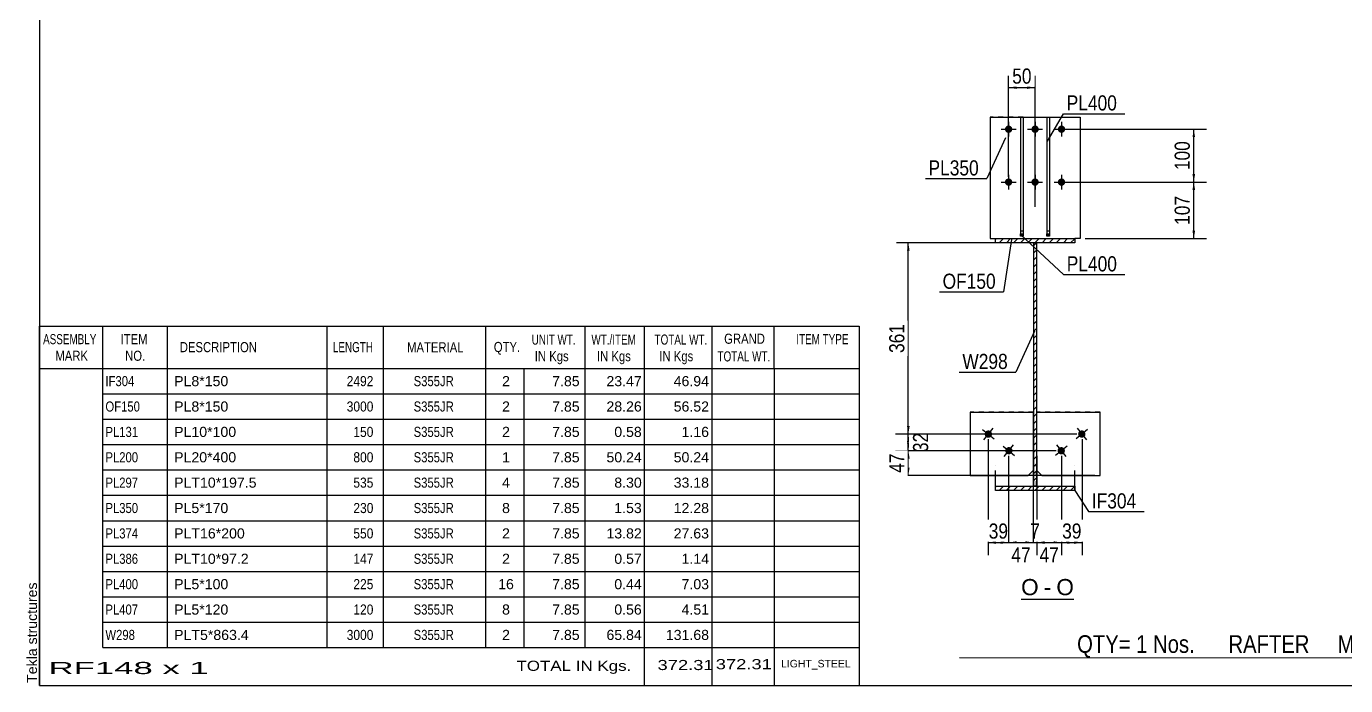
# Model space of a CAD drawing. Header units: millimetres. Extents: x -240 to 163, y -154 to 123.
# Drawn here: x -239.6 to 9.8, y -153.6 to -28.9 of the extents above; entities that cross this region are included whole.
import ezdxf

# ---------------------------------------------------------------- set-up
doc = ezdxf.new("R2010")
doc.units = ezdxf.units.MM
doc.linetypes.add('DXK_LINE_DOT1', pattern=[1.8814, 0.9407, -0.9407])
doc.styles.add('Arial', font='ARIAL.TTF', dxfattribs={"height": 0.2})
doc.styles.add('Arial Narrow', font='ARIALN.TTF', dxfattribs={"height": 0.2})

# ---------------------------------------------------------------- blocks, each defined once
blk = doc.blocks.new('Unknown-627308215-1211')
at = {"color": 5, "linetype": 'Continuous'}
for p, q in [((-237.09, 123.44), (-237.09, -153.56)), ((-237.09, -153.56), (162.91, -153.56))]:
    blk.add_line(p, q, dxfattribs=at)
at = {"color": 174, "linetype": 'Continuous', "style": 'Arial'}
blk.add_text('Tekla structures', height=1.9102, rotation=90, dxfattribs=at).set_placement((-237.59, -153.06))
blk = doc.blocks.new('Unknown-627308215-15 - 2409')
at = {"color": 7, "linetype": 'Continuous'}
blk.add_line((-51.57, -137.23), (-41.59, -137.23), dxfattribs=at)
at = {"color": 0, "linetype": 'Continuous'}
blk.add_wipeout([(-48.25, -136.48), (-48.25, -133.28), (-51.57, -133.28), (-51.57, -136.48)], dxfattribs=at)
blk.add_wipeout([(-45.87, -136.48), (-45.87, -133.28), (-47.29, -133.28), (-47.29, -136.48)], dxfattribs=at)
at = {"color": 96, "linetype": 'Continuous', "style": 'Arial'}
blk.add_text('O', height=3.06, dxfattribs=at).set_placement((-51.57, -136.48))
at = {"color": 0, "linetype": 'Continuous'}
blk.add_wipeout([(-41.59, -136.48), (-41.59, -133.28), (-44.91, -133.28), (-44.91, -136.48)], dxfattribs=at)
at = {"color": 96, "linetype": 'Continuous', "style": 'Arial'}
for s, p in [('O', (-44.91, -136.48)), ('-', (-47.29, -136.48))]:
    blk.add_text(s, height=3.06, dxfattribs=at).set_placement(p)
blk = doc.blocks.new('Bolt-627308215-2420 - 2409')
at = {"linetype": 'Continuous'}
for points in [[(-39.65, -106.55, -1), (-40.54, -105.47, -1)], [(-43.54, -109.7, -1), (-44.42, -108.62, -1)]]:
    blk.add_hatch(color=3, dxfattribs=at).paths.add_polyline_path(points)
at = {"color": 3, "linetype": 'Continuous'}
for p, q in [((-39.01, -105.13), (-41.18, -106.89)), ((-40.98, -104.92), (-39.21, -107.1)), ((-42.89, -108.28), (-45.06, -110.04)), ((-44.86, -108.07), (-43.09, -110.25))]:
    blk.add_line(p, q, dxfattribs=at)
blk = doc.blocks.new('Bolt-627308215-2461 - 2409')
at = {"linetype": 'Continuous'}
for points in [[(-57.32, -105.47, -1), (-58.2, -106.55, -1)], [(-53.44, -108.62, -1), (-54.32, -109.7, -1)]]:
    blk.add_hatch(color=3, dxfattribs=at).paths.add_polyline_path(points)
at = {"color": 3, "linetype": 'Continuous'}
for p, q in [((-58.84, -105.13), (-56.67, -106.89)), ((-58.64, -107.1), (-56.87, -104.92)), ((-54.96, -108.28), (-52.79, -110.04)), ((-54.76, -110.25), (-52.99, -108.07))]:
    blk.add_line(p, q, dxfattribs=at)
blk = doc.blocks.new('Part-627308215-2485 - 2409')
at = {"linetype": 'Continuous'}
h = blk.add_hatch(dxfattribs=at)
h.set_pattern_fill('', scale=0.3, style=0, pattern_type=0)
h.set_pattern_definition([(45, (-41.4264, -69.0508), (-0.67352, 0.67352), [])])
h.paths.add_polyline_path([(-41.43, -69.85), (-41.43, -69.05), (-56.43, -69.05), (-56.43, -69.85)])
at = {"color": 2, "linetype": 'Continuous'}
for p, q in [((-56.43, -69.85), (-56.43, -69.05)), ((-56.43, -69.05), (-41.43, -69.05)), ((-41.43, -69.05), (-41.43, -69.85)), ((-41.43, -69.85), (-56.43, -69.85))]:
    blk.add_line(p, q, dxfattribs=at)
blk = doc.blocks.new('Bolt-627308215-2421 - 2409')
at = {"linetype": 'Continuous'}
for points in [[(-53.23, -48.35, -1), (-54.63, -48.35, -1)], [(-48.23, -48.35, -1), (-49.63, -48.35, -1)], [(-43.23, -48.35, -1), (-44.63, -48.35, -1)], [(-53.23, -58.35, -1), (-54.63, -58.35, -1)], [(-48.23, -58.35, -1), (-49.63, -58.35, -1)], [(-43.23, -58.35, -1), (-44.63, -58.35, -1)]]:
    blk.add_hatch(color=3, dxfattribs=at).paths.add_polyline_path(points)
at = {"color": 3, "linetype": 'Continuous'}
for p, q in [((-53.93, -46.95), (-53.93, -49.75)), ((-48.93, -46.95), (-48.93, -49.75)), ((-43.93, -46.95), (-43.93, -49.75)), ((-55.33, -48.35), (-52.53, -48.35)), ((-50.33, -48.35), (-47.53, -48.35)), ((-45.33, -48.35), (-42.53, -48.35)), ((-53.93, -56.95), (-53.93, -59.75)), ((-48.93, -56.95), (-48.93, -59.75)), ((-43.93, -56.95), (-43.93, -59.75)), ((-55.33, -58.35), (-52.53, -58.35)), ((-50.33, -58.35), (-47.53, -58.35)), ((-45.33, -58.35), (-42.53, -58.35))]:
    blk.add_line(p, q, dxfattribs=at)
blk = doc.blocks.new('Part-627308215-2430 - 2409')
at = {"linetype": 'Continuous'}
h = blk.add_hatch(dxfattribs=at)
h.set_pattern_fill('', scale=0.3, style=0, pattern_type=0)
h.set_pattern_definition([(45, (-48.6764, -69.8508), (-0.67352, 0.67352), [])])
h.paths.add_polyline_path([(-48.68, -115.88), (-48.68, -69.85), (-49.18, -69.85), (-49.18, -115.88)])
at = {"color": 2, "linetype": 'Continuous'}
for p, q in [((-49.18, -115.88), (-49.18, -69.85)), ((-49.18, -69.85), (-48.68, -69.85)), ((-48.68, -69.85), (-48.68, -115.88)), ((-48.68, -115.88), (-49.18, -115.88))]:
    blk.add_line(p, q, dxfattribs=at)
at = {"color": 7, "linetype": 'DXK_LINE_DOT1'}
for p, q in [((-49.18, -115.88), (-49.18, -111.97)), ((-48.68, -115.88), (-48.68, -111.97))]:
    blk.add_line(p, q, dxfattribs=at)
blk = doc.blocks.new('Part-627308215-2457 - 2409')
at = {"linetype": 'Continuous'}
h = blk.add_hatch(dxfattribs=at)
h.set_pattern_fill('', scale=0.3, style=0, pattern_type=0)
h.set_pattern_definition([(45, (-51.1764, -68.1555), (-0.6735, 0.6735), [])])
h.paths.add_polyline_path([(-51.18, -68.55), (-51.18, -68.16), (-51.68, -68.16), (-51.68, -68.55)])
at = {"color": 2, "linetype": 'Continuous'}
for p, q in [((-51.68, -46.05), (-51.68, -68.16)), ((-51.68, -46.05), (-51.18, -46.05)), ((-51.18, -46.05), (-51.18, -68.16)), ((-51.68, -68.55), (-51.68, -68.16)), ((-51.68, -68.16), (-51.18, -68.16)), ((-51.68, -68.55), (-51.68, -68.55)), ((-51.18, -68.55), (-51.68, -68.55)), ((-51.18, -68.16), (-51.18, -68.55)), ((-51.18, -68.55), (-51.18, -68.55))]:
    blk.add_line(p, q, dxfattribs=at)
at = {"color": 7, "linetype": 'DXK_LINE_DOT1'}
for p, q in [((-51.68, -67.55), (-51.18, -67.55)), ((-51.68, -68.16), (-51.68, -68.55)), ((-51.18, -68.55), (-51.68, -68.55)), ((-51.18, -68.16), (-51.18, -68.55))]:
    blk.add_line(p, q, dxfattribs=at)
blk = doc.blocks.new('Part-627308215-2480 - 2409')
at = {"linetype": 'Continuous'}
h = blk.add_hatch(dxfattribs=at)
h.set_pattern_fill('', scale=0.3, style=0, pattern_type=0)
h.set_pattern_definition([(45, (-41.4264, -115.8768), (-0.67352, 0.67352), [])])
h.paths.add_polyline_path([(-41.43, -116.69), (-41.43, -115.88), (-56.43, -115.88), (-56.43, -116.69)])
at = {"color": 7, "linetype": 'DXK_LINE_DOT1'}
for p, q in [((-56.43, -113.86), (-56.43, -111.97)), ((-41.43, -113.86), (-41.43, -111.97)), ((-56.43, -116.69), (-56.43, -115.88)), ((-41.43, -116.69), (-41.43, -115.88))]:
    blk.add_line(p, q, dxfattribs=at)
at = {"color": 2, "linetype": 'Continuous'}
for p, q in [((-56.43, -115.88), (-56.43, -113.86)), ((-41.43, -115.88), (-41.43, -113.86)), ((-56.43, -116.69), (-56.43, -115.88)), ((-56.43, -115.88), (-41.43, -115.88)), ((-41.43, -116.69), (-56.43, -116.69)), ((-41.43, -115.88), (-41.43, -116.69))]:
    blk.add_line(p, q, dxfattribs=at)
blk = doc.blocks.new('Part-627308215-2495 - 2409')
at = {"color": 2, "linetype": 'Continuous'}
for p, q in [((-57.43, -46.05), (-57.43, -69.05)), ((-57.43, -46.05), (-40.43, -46.05)), ((-40.43, -46.05), (-40.43, -69.05)), ((-57.43, -69.05), (-56.43, -69.05)), ((-40.43, -69.05), (-41.43, -69.05))]:
    blk.add_line(p, q, dxfattribs=at)
at = {"color": 7, "linetype": 'DXK_LINE_DOT1'}
for p, q in [((-51.18, -46.05), (-57.43, -46.05)), ((-56.43, -69.05), (-41.43, -69.05))]:
    blk.add_line(p, q, dxfattribs=at)
blk = doc.blocks.new('Part-627308215-2500 - 2409')
at = {"linetype": 'Continuous'}
h = blk.add_hatch(dxfattribs=at)
h.set_pattern_fill('', scale=0.3, style=0, pattern_type=0)
h.set_pattern_definition([(45, (-46.1764, -68.1555), (-0.6735, 0.6735), [])])
h.paths.add_polyline_path([(-46.18, -68.55), (-46.18, -68.16), (-46.68, -68.16), (-46.68, -68.55)])
at = {"color": 2, "linetype": 'Continuous'}
for p, q in [((-46.68, -46.05), (-46.68, -68.16)), ((-46.68, -46.05), (-46.18, -46.05)), ((-46.18, -46.05), (-46.18, -68.16)), ((-46.68, -68.55), (-46.68, -68.16)), ((-46.68, -68.16), (-46.18, -68.16)), ((-46.68, -68.55), (-46.68, -68.55)), ((-46.18, -68.55), (-46.68, -68.55)), ((-46.18, -68.16), (-46.18, -68.55)), ((-46.18, -68.55), (-46.18, -68.55))]:
    blk.add_line(p, q, dxfattribs=at)
at = {"color": 7, "linetype": 'DXK_LINE_DOT1'}
for p, q in [((-46.68, -67.55), (-46.18, -67.55)), ((-46.68, -68.16), (-46.68, -68.55)), ((-46.18, -68.55), (-46.68, -68.55)), ((-46.18, -68.16), (-46.18, -68.55))]:
    blk.add_line(p, q, dxfattribs=at)
blk = doc.blocks.new('Part-627308215-2501 - 2409')
at = {"color": 2, "linetype": 'Continuous'}
for p, q in [((-48.65, -101.86), (-36.65, -101.86)), ((-48.65, -101.86), (-48.65, -112.86)), ((-36.65, -113.86), (-36.65, -101.86)), ((-48.65, -112.86), (-47.65, -113.86)), ((-47.65, -113.86), (-36.65, -113.86))]:
    blk.add_line(p, q, dxfattribs=at)
at = {"color": 7, "linetype": 'DXK_LINE_DOT1'}
for p, q in [((-36.65, -101.86), (-48.65, -101.86)), ((-47.65, -113.86), (-36.65, -113.86))]:
    blk.add_line(p, q, dxfattribs=at)
blk = doc.blocks.new('Part-627308215-2524 - 2409')
at = {"color": 2, "linetype": 'Continuous'}
for p, q in [((-61.21, -101.86), (-49.21, -101.86)), ((-61.21, -101.86), (-61.21, -113.86)), ((-49.21, -112.86), (-49.21, -101.86)), ((-61.21, -113.86), (-50.21, -113.86)), ((-50.21, -113.86), (-49.21, -112.86))]:
    blk.add_line(p, q, dxfattribs=at)
at = {"color": 7, "linetype": 'DXK_LINE_DOT1'}
for p, q in [((-49.21, -101.86), (-61.21, -101.86)), ((-61.21, -113.86), (-50.21, -113.86))]:
    blk.add_line(p, q, dxfattribs=at)
blk = doc.blocks.new('StraightDimension-627308215-2548 - 2409')
at = {"linetype": 'Continuous'}
for points in [[(-73.14, -107.5), (-72.89, -106), (-72.64, -107.5)], [(-72.64, -107.65), (-72.89, -109.15), (-73.14, -107.65)]]:
    blk.add_hatch(color=7, dxfattribs=at).paths.add_polyline_path(points)
at = {"color": 7, "linetype": 'Continuous'}
for p, q in [((-41.05, -106), (-75.29, -106)), ((-72.89, -109.15), (-72.89, -106)), ((-44.93, -109.15), (-75.29, -109.15))]:
    blk.add_line(p, q, dxfattribs=at)
at = {"color": 0}
blk.add_wipeout([(-68.54, -105.15), (-72.74, -105.15), (-72.74, -110.01), (-68.54, -110.01)], dxfattribs=at)
at = {"color": 3, "style": 'Arial Narrow'}
blk.add_text('32', height=2.863, rotation=90.0002, dxfattribs=at).set_placement((-69.14, -109.41))
blk = doc.blocks.new('StraightDimension-627308215-2540 - 2409')
at = {"linetype": 'Continuous'}
for points in [[(-73.14, -110.65), (-72.89, -109.15), (-72.64, -110.65)], [(-72.64, -112.36), (-72.89, -113.86), (-73.14, -112.36)]]:
    blk.add_hatch(color=7, dxfattribs=at).paths.add_polyline_path(points)
at = {"color": 7, "linetype": 'Continuous'}
for p, q in [((-44.93, -109.15), (-75.14, -109.15)), ((-72.89, -113.86), (-72.89, -109.15)), ((-37.65, -113.86), (-75.14, -113.86))]:
    blk.add_line(p, q, dxfattribs=at)
at = {"color": 0}
blk.add_wipeout([(-73.04, -109.08), (-77.24, -109.08), (-77.24, -113.94), (-73.04, -113.94)], dxfattribs=at)
at = {"color": 3, "style": 'Arial Narrow'}
blk.add_text('47', height=2.863, rotation=90.0002, dxfattribs=at).set_placement((-73.64, -113.34))
blk = doc.blocks.new('StraightDimension-627308215-2555 - 2409')
at = {"linetype": 'Continuous'}
for points in [[(-73.14, -71.35), (-72.89, -69.85), (-72.64, -71.35)], [(-72.64, -104.5), (-72.89, -106), (-73.14, -104.5)]]:
    blk.add_hatch(color=7, dxfattribs=at).paths.add_polyline_path(points)
at = {"color": 7, "linetype": 'Continuous'}
for p, q in [((-42.43, -69.85), (-75.14, -69.85)), ((-72.89, -106), (-72.89, -69.85)), ((-41.05, -106), (-75.14, -106))]:
    blk.add_line(p, q, dxfattribs=at)
at = {"color": 0}
blk.add_wipeout([(-73.04, -84.58), (-77.24, -84.58), (-77.24, -91.27), (-73.04, -91.27)], dxfattribs=at)
at = {"color": 3, "style": 'Arial Narrow'}
blk.add_text('361', height=2.863, rotation=90.0002, dxfattribs=at).set_placement((-73.64, -90.67))
blk = doc.blocks.new('StraightDimension-627308215-2583 - 2409')
at = {"linetype": 'Continuous'}
for points in [[(-47.1, -126.78), (-48.6, -126.53), (-47.1, -126.28)], [(-45.43, -126.28), (-43.93, -126.53), (-45.43, -126.78)]]:
    blk.add_hatch(color=7, dxfattribs=at).paths.add_polyline_path(points)
at = {"color": 7, "linetype": 'Continuous'}
for p, q in [((-48.6, -110.15), (-48.6, -128.78)), ((-43.93, -110.15), (-43.93, -128.78)), ((-48.6, -126.53), (-43.93, -126.53))]:
    blk.add_line(p, q, dxfattribs=at)
at = {"color": 0}
blk.add_wipeout([(-43.83, -130.88), (-43.83, -126.68), (-48.69, -126.68), (-48.69, -130.88)], dxfattribs=at)
at = {"color": 3, "style": 'Arial Narrow'}
blk.add_text('47', height=2.863, dxfattribs=at).set_placement((-48.09, -130.28))
blk = doc.blocks.new('StraightDimension-627308215-2584 - 2409')
at = {"linetype": 'Continuous'}
for points in [[(-42.43, -126.78), (-43.93, -126.53), (-42.43, -126.28)], [(-41.55, -126.28), (-40.05, -126.53), (-41.55, -126.78)]]:
    blk.add_hatch(color=7, dxfattribs=at).paths.add_polyline_path(points)
at = {"color": 7, "linetype": 'Continuous'}
for p, q in [((-40.05, -107), (-40.05, -128.93)), ((-43.93, -110.15), (-43.93, -128.93)), ((-43.93, -126.53), (-40.05, -126.53))]:
    blk.add_line(p, q, dxfattribs=at)
at = {"color": 0}
blk.add_wipeout([(-39.56, -126.38), (-39.56, -122.18), (-44.41, -122.18), (-44.41, -126.38)], dxfattribs=at)
at = {"color": 3, "style": 'Arial Narrow'}
blk.add_text('39', height=2.863, dxfattribs=at).set_placement((-43.81, -125.78))
blk = doc.blocks.new('StraightDimension-627308215-2585 - 2409')
at = {"linetype": 'Continuous'}
for points in [[(-56.31, -126.78), (-57.81, -126.53), (-56.31, -126.28)], [(-55.43, -126.28), (-53.93, -126.53), (-55.43, -126.78)]]:
    blk.add_hatch(color=7, dxfattribs=at).paths.add_polyline_path(points)
at = {"color": 7, "linetype": 'Continuous'}
for p, q in [((-57.81, -107), (-57.81, -128.93)), ((-53.93, -110.15), (-53.93, -128.93)), ((-57.81, -126.53), (-53.93, -126.53))]:
    blk.add_line(p, q, dxfattribs=at)
at = {"color": 0}
blk.add_wipeout([(-53.44, -126.38), (-53.44, -122.18), (-58.29, -122.18), (-58.29, -126.38)], dxfattribs=at)
at = {"color": 3, "style": 'Arial Narrow'}
blk.add_text('39', height=2.863, dxfattribs=at).set_placement((-57.69, -125.78))
blk = doc.blocks.new('StraightDimension-627308215-2586 - 2409')
at = {"linetype": 'Continuous'}
for points in [[(-50.76, -126.28), (-49.26, -126.53), (-50.76, -126.78)], [(-47.1, -126.78), (-48.6, -126.53), (-47.1, -126.28)]]:
    blk.add_hatch(color=7, dxfattribs=at).paths.add_polyline_path(points)
at = {"color": 7, "linetype": 'Continuous'}
for p, q in [((-49.26, -110.15), (-49.26, -128.93)), ((-48.6, -110.15), (-48.6, -128.93)), ((-49.26, -126.53), (-48.6, -126.53))]:
    blk.add_line(p, q, dxfattribs=at)
at = {"color": 0}
blk.add_wipeout([(-47.41, -126.38), (-47.41, -122.18), (-50.44, -122.18), (-50.44, -126.38)], dxfattribs=at)
at = {"color": 3, "style": 'Arial Narrow'}
blk.add_text('7', height=2.86, dxfattribs=at).set_placement((-49.84, -125.78))
blk = doc.blocks.new('StraightDimension-627308215-2587 - 2409')
at = {"linetype": 'Continuous'}
for points in [[(-52.43, -126.78), (-53.93, -126.53), (-52.43, -126.28)], [(-50.76, -126.28), (-49.26, -126.53), (-50.76, -126.78)]]:
    blk.add_hatch(color=7, dxfattribs=at).paths.add_polyline_path(points)
at = {"color": 7, "linetype": 'Continuous'}
for p, q in [((-53.93, -110.15), (-53.93, -128.78)), ((-49.26, -110.15), (-49.26, -128.78)), ((-53.93, -126.53), (-49.26, -126.53))]:
    blk.add_line(p, q, dxfattribs=at)
at = {"color": 0}
blk.add_wipeout([(-49.16, -130.88), (-49.16, -126.68), (-54.02, -126.68), (-54.02, -130.88)], dxfattribs=at)
at = {"color": 3, "style": 'Arial Narrow'}
blk.add_text('47', height=2.863, dxfattribs=at).set_placement((-53.42, -130.28))
blk = doc.blocks.new('StraightDimension-627308215-2589 - 2409')
at = {"linetype": 'Continuous'}
for points in [[(-19.18, -49.85), (-18.93, -48.35), (-18.68, -49.85)], [(-18.68, -56.85), (-18.93, -58.35), (-19.18, -56.85)]]:
    blk.add_hatch(color=7, dxfattribs=at).paths.add_polyline_path(points)
at = {"color": 7, "linetype": 'Continuous'}
for p, q in [((-42.93, -48.35), (-16.53, -48.35)), ((-18.93, -58.35), (-18.93, -48.35)), ((-42.93, -58.35), (-16.53, -58.35))]:
    blk.add_line(p, q, dxfattribs=at)
at = {"color": 0}
blk.add_wipeout([(-19.08, -50.01), (-23.28, -50.01), (-23.28, -56.69), (-19.08, -56.69)], dxfattribs=at)
at = {"color": 3, "style": 'Arial Narrow'}
blk.add_text('100', height=2.863, rotation=90.0002, dxfattribs=at).set_placement((-19.68, -56.09))
blk = doc.blocks.new('StraightDimension-627308215-2590 - 2409')
at = {"linetype": 'Continuous'}
for points in [[(-19.18, -59.85), (-18.93, -58.35), (-18.68, -59.85)], [(-18.68, -67.55), (-18.93, -69.05), (-19.18, -67.55)]]:
    blk.add_hatch(color=7, dxfattribs=at).paths.add_polyline_path(points)
at = {"color": 7, "linetype": 'Continuous'}
for p, q in [((-42.93, -58.35), (-16.53, -58.35)), ((-18.93, -69.05), (-18.93, -58.35)), ((-39.43, -69.05), (-16.53, -69.05))]:
    blk.add_line(p, q, dxfattribs=at)
at = {"color": 0}
blk.add_wipeout([(-19.08, -60.36), (-23.28, -60.36), (-23.28, -67.04), (-19.08, -67.04)], dxfattribs=at)
at = {"color": 3, "style": 'Arial Narrow'}
blk.add_text('107', height=2.863, rotation=90.0002, dxfattribs=at).set_placement((-19.68, -66.44))
blk = doc.blocks.new('StraightDimension-627308215-10599 - 2409')
at = {"linetype": 'Continuous'}
for points in [[(-52.43, -40.73), (-53.93, -40.48), (-52.43, -40.23)], [(-50.43, -40.23), (-48.93, -40.48), (-50.43, -40.73)]]:
    blk.add_hatch(color=7, dxfattribs=at).paths.add_polyline_path(points)
at = {"color": 7, "linetype": 'Continuous'}
for p, q in [((-53.93, -57.35), (-53.93, -38.23)), ((-48.93, -63.05), (-48.93, -38.23)), ((-53.93, -40.48), (-48.93, -40.48))]:
    blk.add_line(p, q, dxfattribs=at)
at = {"color": 0}
blk.add_wipeout([(-49, -40.33), (-49, -36.13), (-53.85, -36.13), (-53.85, -40.33)], dxfattribs=at)
at = {"color": 3, "style": 'Arial Narrow'}
blk.add_text('50', height=2.863, dxfattribs=at).set_placement((-53.25, -39.73))
blk = doc.blocks.new('CBS_CALLOFF-627308215-12913')
at = {"color": 7, "linetype": 'Continuous'}
blk.add_line((-63.21, -148.29), (53.02, -148.31), dxfattribs=at)
at = {"color": 3, "linetype": 'Continuous', "style": 'Arial Narrow'}
blk.add_text('QTY= 1 Nos.      RAFTER     MKD : RF148', height=3.3405, dxfattribs=at).set_placement((-40.98, -147.39))
blk = doc.blocks.new('CBS_BOM-627308215-12912')
at = {"color": 7, "linetype": 'Continuous'}
for p, q in [((-237.12, -93.59), (-237.12, -85.59)), ((-237.12, -85.59), (-82.2, -85.59)), ((-225.12, -93.59), (-225.12, -85.59)), ((-212.93, -93.59), (-212.93, -85.59)), ((-182.76, -93.59), (-182.76, -85.59)), ((-172.08, -93.59), (-172.08, -85.59)), ((-152.77, -93.59), (-152.77, -85.59)), ((-133.97, -93.59), (-133.97, -85.59)), ((-122.75, -93.59), (-122.75, -85.59)), ((-109.97, -93.59), (-109.97, -85.59)), ((-98.22, -93.59), (-98.22, -85.59)), ((-82.2, -85.59), (-82.2, -93.58)), ((-237.12, -93.59), (-82.2, -93.59)), ((-237.12, -98.39), (-237.12, -93.59)), ((-225.12, -98.39), (-225.12, -93.59)), ((-212.93, -98.39), (-212.93, -93.59)), ((-182.76, -98.39), (-182.76, -93.59)), ((-172.08, -98.39), (-172.08, -93.59)), ((-152.77, -98.39), (-152.77, -93.59)), ((-145.5, -98.39), (-145.5, -93.59)), ((-133.97, -98.39), (-133.97, -93.59)), ((-122.75, -98.39), (-122.75, -93.59)), ((-109.97, -98.39), (-109.97, -93.59)), ((-98.2, -98.39), (-98.2, -93.59)), ((-82.2, -93.59), (-82.2, -98.39)), ((-237.12, -103.19), (-237.12, -98.39)), ((-225.12, -98.39), (-82.2, -98.39)), ((-225.12, -103.19), (-225.12, -98.39)), ((-212.93, -103.19), (-212.93, -98.39)), ((-182.76, -103.19), (-182.76, -98.39)), ((-172.08, -103.19), (-172.08, -98.39)), ((-152.77, -103.19), (-152.77, -98.39)), ((-145.5, -103.19), (-145.5, -98.39)), ((-133.97, -103.19), (-133.97, -98.39)), ((-122.75, -103.19), (-122.75, -98.39)), ((-109.97, -103.19), (-109.97, -98.39)), ((-98.2, -103.19), (-98.2, -98.39)), ((-82.2, -98.39), (-82.2, -103.19)), ((-237.12, -107.99), (-237.12, -103.19)), ((-225.12, -103.19), (-82.2, -103.19)), ((-225.12, -107.99), (-225.12, -103.19)), ((-212.93, -107.99), (-212.93, -103.19)), ((-182.76, -107.99), (-182.76, -103.19)), ((-172.08, -107.99), (-172.08, -103.19)), ((-152.77, -107.99), (-152.77, -103.19)), ((-145.5, -107.99), (-145.5, -103.19)), ((-133.97, -107.99), (-133.97, -103.19)), ((-122.75, -107.99), (-122.75, -103.19)), ((-109.97, -107.99), (-109.97, -103.19)), ((-98.2, -107.99), (-98.2, -103.19)), ((-82.2, -103.19), (-82.2, -107.99)), ((-237.12, -112.79), (-237.12, -107.99)), ((-225.12, -107.99), (-82.2, -107.99)), ((-225.12, -112.79), (-225.12, -107.99)), ((-212.93, -112.79), (-212.93, -107.99)), ((-182.76, -112.79), (-182.76, -107.99)), ((-172.08, -112.79), (-172.08, -107.99)), ((-152.77, -112.79), (-152.77, -107.99)), ((-145.5, -112.79), (-145.5, -107.99)), ((-133.97, -112.79), (-133.97, -107.99)), ((-122.75, -112.79), (-122.75, -107.99)), ((-109.97, -112.79), (-109.97, -107.99)), ((-98.2, -112.79), (-98.2, -107.99)), ((-82.2, -107.99), (-82.2, -112.79)), ((-237.12, -117.59), (-237.12, -112.79)), ((-225.12, -112.79), (-82.2, -112.79)), ((-225.12, -117.59), (-225.12, -112.79)), ((-212.93, -117.59), (-212.93, -112.79)), ((-182.76, -117.59), (-182.76, -112.79)), ((-172.08, -117.59), (-172.08, -112.79)), ((-152.77, -117.59), (-152.77, -112.79)), ((-145.5, -117.59), (-145.5, -112.79)), ((-133.97, -117.59), (-133.97, -112.79)), ((-122.75, -117.59), (-122.75, -112.79)), ((-109.97, -117.59), (-109.97, -112.79)), ((-98.2, -117.59), (-98.2, -112.79)), ((-82.2, -112.79), (-82.2, -117.59)), ((-237.12, -122.39), (-237.12, -117.59)), ((-225.12, -117.59), (-82.2, -117.59)), ((-225.12, -122.39), (-225.12, -117.59)), ((-212.93, -122.39), (-212.93, -117.59)), ((-182.76, -122.39), (-182.76, -117.59)), ((-172.08, -122.39), (-172.08, -117.59)), ((-152.77, -122.39), (-152.77, -117.59)), ((-145.5, -122.39), (-145.5, -117.59)), ((-133.97, -122.39), (-133.97, -117.59)), ((-122.75, -122.39), (-122.75, -117.59)), ((-109.97, -122.39), (-109.97, -117.59)), ((-98.2, -122.39), (-98.2, -117.59)), ((-82.2, -117.59), (-82.2, -122.39)), ((-237.12, -127.19), (-237.12, -122.39)), ((-225.12, -122.39), (-82.2, -122.39)), ((-225.12, -127.19), (-225.12, -122.39)), ((-212.93, -127.19), (-212.93, -122.39)), ((-182.76, -127.19), (-182.76, -122.39)), ((-172.08, -127.19), (-172.08, -122.39)), ((-152.77, -127.19), (-152.77, -122.39)), ((-145.5, -127.19), (-145.5, -122.39)), ((-133.97, -127.19), (-133.97, -122.39)), ((-122.75, -127.19), (-122.75, -122.39)), ((-109.97, -127.19), (-109.97, -122.39)), ((-98.2, -127.19), (-98.2, -122.39)), ((-82.2, -122.39), (-82.2, -127.19)), ((-237.12, -131.99), (-237.12, -127.19)), ((-225.12, -127.19), (-82.2, -127.19)), ((-225.12, -131.99), (-225.12, -127.19)), ((-212.93, -131.99), (-212.93, -127.19)), ((-182.76, -131.99), (-182.76, -127.19)), ((-172.08, -131.99), (-172.08, -127.19)), ((-152.77, -131.99), (-152.77, -127.19)), ((-145.5, -131.99), (-145.5, -127.19)), ((-133.97, -131.99), (-133.97, -127.19)), ((-122.75, -131.99), (-122.75, -127.19)), ((-109.97, -131.99), (-109.97, -127.19)), ((-98.2, -131.99), (-98.2, -127.19)), ((-82.2, -127.19), (-82.2, -131.99)), ((-237.12, -136.79), (-237.12, -131.99)), ((-225.12, -131.99), (-82.2, -131.99)), ((-225.12, -136.79), (-225.12, -131.99)), ((-212.93, -136.79), (-212.93, -131.99)), ((-182.76, -136.79), (-182.76, -131.99)), ((-172.08, -136.79), (-172.08, -131.99)), ((-152.77, -136.79), (-152.77, -131.99)), ((-145.5, -136.79), (-145.5, -131.99)), ((-133.97, -136.79), (-133.97, -131.99)), ((-122.75, -136.79), (-122.75, -131.99)), ((-109.97, -136.79), (-109.97, -131.99)), ((-98.2, -136.79), (-98.2, -131.99)), ((-82.2, -131.99), (-82.2, -136.79)), ((-237.12, -141.59), (-237.12, -136.79)), ((-225.12, -136.79), (-82.2, -136.79)), ((-225.12, -141.59), (-225.12, -136.79)), ((-212.93, -141.59), (-212.93, -136.79)), ((-182.76, -141.59), (-182.76, -136.79)), ((-172.08, -141.59), (-172.08, -136.79)), ((-152.77, -141.59), (-152.77, -136.79)), ((-145.5, -141.59), (-145.5, -136.79)), ((-133.97, -141.59), (-133.97, -136.79)), ((-122.75, -141.59), (-122.75, -136.79)), ((-109.97, -141.59), (-109.97, -136.79)), ((-98.2, -141.59), (-98.2, -136.79)), ((-82.2, -136.79), (-82.2, -141.59)), ((-237.12, -146.39), (-237.12, -141.59)), ((-225.12, -141.59), (-82.2, -141.59)), ((-225.12, -146.39), (-225.12, -141.59)), ((-212.93, -146.39), (-212.93, -141.59)), ((-182.76, -146.39), (-182.76, -141.59)), ((-172.08, -146.39), (-172.08, -141.59)), ((-152.77, -146.39), (-152.77, -141.59)), ((-145.5, -146.39), (-145.5, -141.59)), ((-133.97, -146.39), (-133.97, -141.59)), ((-122.75, -146.39), (-122.75, -141.59)), ((-109.97, -146.39), (-109.97, -141.59)), ((-98.2, -146.39), (-98.2, -141.59)), ((-82.2, -141.59), (-82.2, -146.39)), ((-237.12, -153.59), (-237.12, -146.41)), ((-225.12, -146.39), (-82.2, -146.39)), ((-122.75, -153.59), (-122.75, -146.41)), ((-109.97, -153.59), (-109.97, -146.41)), ((-98.16, -153.59), (-98.16, -146.41)), ((-82.2, -146.39), (-82.2, -153.59)), ((-237.12, -153.59), (-82.2, -153.59))]:
    blk.add_line(p, q, dxfattribs=at)
at = {"color": 3, "linetype": 'Continuous', "style": 'Arial'}
for s, height, width, p in [('ASSEMBLY', 1.91, 0.7, (-236.44, -89.01)), ('ITEM', 1.91, 0.8, (-221.79, -89.01)), ('UNIT WT.', 1.91, 0.7, (-144.08, -89.09)), ('WT./ITEM', 1.91, 0.7, (-132.79, -89.09)), ('TOTAL WT.', 1.91, 0.7, (-120.85, -89.09)), ('GRAND', 1.91, 0.8, (-107.7, -88.93)), ('ITEM TYPE', 1.91, 0.7, (-94.06, -89.01)), ('DESCRIPTION', 1.9102, 0.8, (-210.6, -90.52)), ('LENGTH', 1.91, 0.7, (-181.66, -90.52)), ('MATERIAL', 1.91, 0.8, (-167.64, -90.56)), ('QTY.', 1.91, 0.8, (-151.24, -90.49)), ('MARK', 1.91, 0.8, (-234.12, -92.15)), ('NO.', 1.91, 0.8, (-220.93, -92.15)), ('IN Kgs', 1.91, 0.8, (-143.5, -92.23)), ('IN Kgs', 1.91, 0.8, (-131.74, -92.23)), ('IN Kgs', 1.91, 0.8, (-119.95, -92.23)), ('TOTAL WT.', 1.91, 0.7, (-108.95, -92.27))]:
    blk.add_text(s, height=height, dxfattribs=dict(at, width=width)).set_placement(p)
at = {"color": 7, "linetype": 'Continuous', "style": 'Arial'}
for s, width, p in [('IF304', 0.8, (-224.66, -96.95)), ('2492', 0.85, (-179.05, -96.95)), ('S355JR', 0.8, (-166.4, -96.95)), ('OF150', 0.8, (-224.66, -101.75)), ('3000', 0.85, (-179.05, -101.75)), ('S355JR', 0.8, (-166.4, -101.75)), ('PL131', 0.8, (-224.66, -106.55)), ('150', 0.85, (-177.79, -106.55)), ('S355JR', 0.8, (-166.4, -106.55)), ('PL200', 0.8, (-224.66, -111.35)), ('800', 0.85, (-177.79, -111.35)), ('S355JR', 0.8, (-166.4, -111.35)), ('PL297', 0.8, (-224.66, -116.15)), ('535', 0.85, (-177.79, -116.15)), ('S355JR', 0.8, (-166.4, -116.15)), ('PL350', 0.8, (-224.66, -120.95)), ('230', 0.85, (-177.79, -120.95)), ('S355JR', 0.8, (-166.4, -120.95)), ('PL374', 0.8, (-224.66, -125.75)), ('550', 0.85, (-177.79, -125.75)), ('S355JR', 0.8, (-166.4, -125.75)), ('PL386', 0.8, (-224.66, -130.55)), ('147', 0.85, (-177.79, -130.55)), ('S355JR', 0.8, (-166.4, -130.55)), ('PL400', 0.8, (-224.66, -135.35)), ('225', 0.85, (-177.79, -135.35)), ('S355JR', 0.8, (-166.4, -135.35)), ('PL407', 0.8, (-224.66, -140.15)), ('120', 0.85, (-177.79, -140.15)), ('S355JR', 0.8, (-166.4, -140.15)), ('W298', 0.8, (-224.66, -144.95)), ('3000', 0.85, (-179.05, -144.95)), ('S355JR', 0.8, (-166.4, -144.95))]:
    blk.add_text(s, height=1.91, dxfattribs=dict(at, width=width)).set_placement(p)
for s, height, p in [('PL8*150', 1.91, (-211.67, -96.95)), ('2', 1.91, (-149.68, -96.95)), ('7.85', 1.91, (-140.21, -96.95)), ('23.47', 1.91, (-129.95, -96.95)), ('46.94', 1.91, (-117.24, -96.95)), ('PL8*150', 1.91, (-211.67, -101.75)), ('2', 1.91, (-149.68, -101.75)), ('7.85', 1.91, (-140.21, -101.75)), ('28.26', 1.91, (-129.95, -101.75)), ('56.52', 1.91, (-117.24, -101.75)), ('PL10*100', 1.91, (-211.67, -106.55)), ('2', 1.91, (-149.68, -106.55)), ('7.85', 1.91, (-140.21, -106.55)), ('0.58', 1.91, (-128.47, -106.55)), ('1.16', 1.91, (-115.75, -106.55)), ('PL20*400', 1.91, (-211.67, -111.35)), ('1', 1.91, (-149.68, -111.35)), ('7.85', 1.91, (-140.21, -111.35)), ('50.24', 1.91, (-129.95, -111.35)), ('50.24', 1.91, (-117.24, -111.35)), ('PLT10*197.5', 1.9102, (-211.67, -116.15)), ('4', 1.91, (-149.68, -116.15)), ('7.85', 1.91, (-140.21, -116.15)), ('8.30', 1.91, (-128.47, -116.15)), ('33.18', 1.91, (-117.24, -116.15)), ('PL5*170', 1.91, (-211.67, -120.95)), ('8', 1.91, (-149.68, -120.95)), ('7.85', 1.91, (-140.21, -120.95)), ('1.53', 1.91, (-128.47, -120.95)), ('12.28', 1.91, (-117.24, -120.95)), ('PLT16*200', 1.91, (-211.67, -125.75)), ('2', 1.91, (-149.68, -125.75)), ('7.85', 1.91, (-140.21, -125.75)), ('13.82', 1.91, (-129.95, -125.75)), ('27.63', 1.91, (-117.24, -125.75)), ('PLT10*97.2', 1.91, (-211.67, -130.55)), ('2', 1.91, (-149.68, -130.55)), ('7.85', 1.91, (-140.21, -130.55)), ('0.57', 1.91, (-128.47, -130.55)), ('1.14', 1.91, (-115.75, -130.55)), ('PL5*100', 1.91, (-211.67, -135.35)), ('16', 1.91, (-150.42, -135.35)), ('7.85', 1.91, (-140.21, -135.35)), ('0.44', 1.91, (-128.47, -135.35)), ('7.03', 1.91, (-115.75, -135.35)), ('PL5*120', 1.91, (-211.67, -140.15)), ('8', 1.91, (-149.68, -140.15)), ('7.85', 1.91, (-140.21, -140.15)), ('0.56', 1.91, (-128.47, -140.15)), ('4.51', 1.91, (-115.75, -140.15)), ('PLT5*863.4', 1.91, (-211.67, -144.95)), ('2', 1.91, (-149.68, -144.95)), ('7.85', 1.91, (-140.21, -144.95)), ('65.84', 1.91, (-129.95, -144.95)), ('131.68', 1.91, (-118.72, -144.95))]:
    blk.add_text(s, height=height, dxfattribs=at).set_placement(p)
at = {"color": 6, "linetype": 'Continuous', "style": 'Arial'}
for s, height, width, p in [('RF148 x 1', 2.292, 2.05, (-235.4, -151.4)), ('TOTAL IN Kgs.', 1.9102, 1.2, (-146.96, -150.79)), ('372.31', 1.91, 1.3, (-120.3, -150.64)), ('372.31', 1.91, 1.3, (-109.29, -150.48))]:
    blk.add_text(s, height=height, dxfattribs=dict(at, width=width)).set_placement(p)
blk.add_text('LIGHT_STEEL', height=1.4135, dxfattribs=at).set_placement((-96.95, -150.13))
blk = doc.blocks.new('Mark-627308215-2453 - 2409')
at = {"color": 0}
blk.add_wipeout([(-33.44, -75.24), (-33.44, -72.24), (-42.94, -72.24), (-42.94, -75.24)], dxfattribs=at)
blk.add_wipeout([(-33.44, -75.24), (-33.44, -72.24), (-42.94, -72.24), (-42.94, -75.24)], dxfattribs=at)
at = {"color": 7, "linetype": 'Continuous'}
for p, q in [((-51.62, -68.33), (-43.54, -75.84)), ((-43.54, -75.84), (-31.94, -75.84))]:
    blk.add_line(p, q, dxfattribs=at)
at = {"color": 3, "style": 'Arial Narrow'}
blk.add_text('PL400', height=2.863, dxfattribs=at).set_placement((-42.94, -75.24))
blk = doc.blocks.new('Mark-627308215-2426 - 2409')
at = {"color": 7, "linetype": 'Continuous'}
blk.add_line((-49.05, -86.56), (-52.58, -94.3), dxfattribs=at)
at = {"color": 0}
blk.add_wipeout([(-54.08, -93.7), (-54.08, -90.7), (-62.67, -90.7), (-62.67, -93.7)], dxfattribs=at)
blk.add_wipeout([(-54.08, -93.7), (-54.08, -90.7), (-62.67, -90.7), (-62.67, -93.7)], dxfattribs=at)
at = {"color": 7, "linetype": 'Continuous'}
blk.add_line((-63.27, -94.3), (-52.58, -94.3), dxfattribs=at)
at = {"color": 3, "style": 'Arial Narrow'}
blk.add_text('W298', height=2.863, dxfattribs=at).set_placement((-62.67, -93.7))
blk = doc.blocks.new('Mark-627308215-2476 - 2409')
at = {"color": 0}
blk.add_wipeout([(-29.79, -120.08), (-29.79, -117.08), (-38.2, -117.08), (-38.2, -120.08)], dxfattribs=at)
blk.add_wipeout([(-29.79, -120.08), (-29.79, -117.08), (-38.2, -117.08), (-38.2, -120.08)], dxfattribs=at)
at = {"color": 7, "linetype": 'Continuous'}
for p, q in [((-41.43, -116.69), (-38.8, -120.68)), ((-38.8, -120.68), (-28.29, -120.68))]:
    blk.add_line(p, q, dxfattribs=at)
at = {"color": 3, "style": 'Arial Narrow'}
blk.add_text('IF304', height=2.863, dxfattribs=at).set_placement((-38.2, -120.08))
blk = doc.blocks.new('Mark-627308215-2481 - 2409')
at = {"color": 7, "linetype": 'Continuous'}
blk.add_line((-53.4, -69.24), (-54.87, -79.13), dxfattribs=at)
at = {"color": 0}
blk.add_wipeout([(-56.37, -78.53), (-56.37, -75.53), (-66.41, -75.53), (-66.41, -78.53)], dxfattribs=at)
blk.add_wipeout([(-56.37, -78.53), (-56.37, -75.53), (-66.41, -75.53), (-66.41, -78.53)], dxfattribs=at)
at = {"color": 7, "linetype": 'Continuous'}
blk.add_line((-67.01, -79.13), (-54.87, -79.13), dxfattribs=at)
at = {"color": 3, "style": 'Arial Narrow'}
blk.add_text('OF150', height=2.863, dxfattribs=at).set_placement((-66.41, -78.53))
blk = doc.blocks.new('Mark-627308215-2491 - 2409')
at = {"color": 7, "linetype": 'Continuous'}
blk.add_line((-54.53, -49.96), (-58.06, -57.7), dxfattribs=at)
at = {"color": 0}
blk.add_wipeout([(-59.56, -57.1), (-59.56, -54.1), (-69.07, -54.1), (-69.07, -57.1)], dxfattribs=at)
blk.add_wipeout([(-59.56, -57.1), (-59.56, -54.1), (-69.07, -54.1), (-69.07, -57.1)], dxfattribs=at)
at = {"color": 7, "linetype": 'Continuous'}
blk.add_line((-69.67, -57.7), (-58.06, -57.7), dxfattribs=at)
at = {"color": 3, "style": 'Arial Narrow'}
blk.add_text('PL350', height=2.863, dxfattribs=at).set_placement((-69.07, -57.1))
blk = doc.blocks.new('Mark-627308215-2496 - 2409')
at = {"color": 0}
blk.add_wipeout([(-33.44, -44.81), (-33.44, -41.81), (-42.95, -41.81), (-42.95, -44.81)], dxfattribs=at)
blk.add_wipeout([(-33.44, -44.81), (-33.44, -41.81), (-42.95, -41.81), (-42.95, -44.81)], dxfattribs=at)
at = {"color": 7, "linetype": 'Continuous'}
for p, q in [((-46.55, -50.61), (-43.55, -45.41)), ((-43.55, -45.41), (-31.94, -45.41))]:
    blk.add_line(p, q, dxfattribs=at)
at = {"color": 3, "style": 'Arial Narrow'}
blk.add_text('PL400', height=2.863, dxfattribs=at).set_placement((-42.95, -44.81))

msp = doc.modelspace()

# ---------------------------------------------------------------- block references
for name in ['Unknown-627308215-1211', 'Part-627308215-2495 - 2409', 'Bolt-627308215-2421 - 2409', 'Part-627308215-2457 - 2409', 'Part-627308215-2500 - 2409', 'Part-627308215-2485 - 2409', 'Part-627308215-2430 - 2409', 'CBS_BOM-627308215-12912', 'Part-627308215-2524 - 2409', 'Part-627308215-2501 - 2409', 'Bolt-627308215-2461 - 2409', 'Bolt-627308215-2420 - 2409', 'Part-627308215-2480 - 2409', 'CBS_CALLOFF-627308215-12913']:
    msp.add_blockref(name, (0, 0))

# ---------------------------------------------------------------- next in the draw order: block references
for name in ['StraightDimension-627308215-10599 - 2409', 'StraightDimension-627308215-2589 - 2409', 'StraightDimension-627308215-2548 - 2409', 'Unknown-627308215-15 - 2409']:
    msp.add_blockref(name, (0, 0))

# ---------------------------------------------------------------- next in the draw order: block references
for name in ['Mark-627308215-2496 - 2409', 'Mark-627308215-2491 - 2409', 'StraightDimension-627308215-2555 - 2409', 'StraightDimension-627308215-2540 - 2409']:
    msp.add_blockref(name, (0, 0))

# ---------------------------------------------------------------- next in the draw order: block references
for name in ['StraightDimension-627308215-2590 - 2409', 'Mark-627308215-2481 - 2409', 'Mark-627308215-2426 - 2409', 'StraightDimension-627308215-2585 - 2409', 'StraightDimension-627308215-2583 - 2409']:
    msp.add_blockref(name, (0, 0))

# ---------------------------------------------------------------- next in the draw order: block references
for name in ['Mark-627308215-2453 - 2409', 'StraightDimension-627308215-2584 - 2409', 'StraightDimension-627308215-2586 - 2409']:
    msp.add_blockref(name, (0, 0))

# ---------------------------------------------------------------- next in the draw order: block references
for name in ['StraightDimension-627308215-2587 - 2409', 'Mark-627308215-2476 - 2409']:
    msp.add_blockref(name, (0, 0))

doc.saveas('drawing.dxf')
